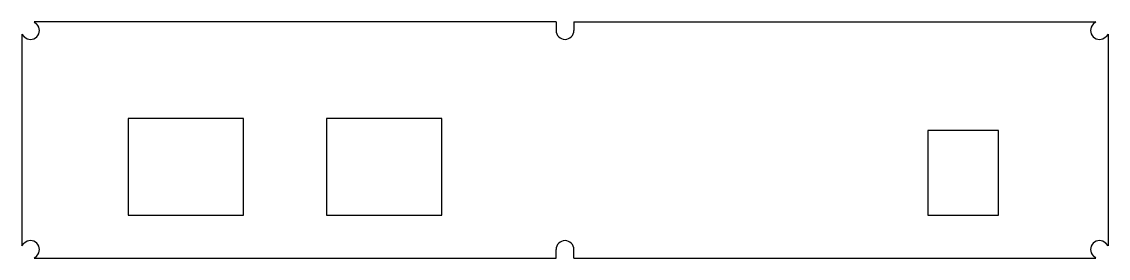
# Model space of a CAD drawing. Header units: millimetres. Extents: x 73 to 227, y 113 to 147.
import ezdxf

# ---------------------------------------------------------------- set-up
doc = ezdxf.new("R2010")
doc.units = ezdxf.units.MM
doc.layers.add('View', color=7, linetype='CONTINUOUS')

msp = doc.modelspace()

# ---------------------------------------------------------------- linework, layer by layer
at = {"layer": 'View'}
for p, q in [((148.75, 146.75), (75.0178, 146.75)), ((75.0178, 146.75), (75.3839, 146.384)), ((148.75, 146.75), (148.75, 145.5)), ((151.25, 146.75), (151.25, 145.5)), ((151.25, 146.75), (224.982, 146.75)), ((224.982, 146.75), (224.616, 146.384)), ((73.25, 144.982), (73.6161, 144.616)), ((73.25, 144.982), (73.25, 115.018)), ((226.75, 144.982), (226.384, 144.616)), ((226.75, 144.982), (226.75, 115.018)), ((104.6, 133.05), (88.3, 133.05)), ((88.3, 133.05), (88.3, 119.35)), ((104.6, 119.35), (104.6, 133.05)), ((132.6, 133.05), (116.3, 133.05)), ((116.3, 133.05), (116.3, 119.35)), ((132.6, 119.35), (132.6, 133.05)), ((211.25, 131.35), (201.25, 131.35)), ((201.25, 131.35), (201.25, 119.35)), ((211.25, 119.35), (211.25, 131.35)), ((88.3, 119.35), (104.6, 119.35)), ((116.3, 119.35), (132.6, 119.35)), ((201.25, 119.35), (211.25, 119.35)), ((73.25, 115.018), (73.6161, 115.384)), ((226.75, 115.018), (226.384, 115.384)), ((75.0178, 113.25), (75.3839, 113.616)), ((148.75, 113.25), (148.75, 114.5)), ((151.25, 113.25), (151.25, 114.5)), ((224.982, 113.25), (224.616, 113.616)), ((75.0178, 113.25), (148.75, 113.25)), ((151.25, 113.25), (224.982, 113.25))]:
    msp.add_line(p, q, dxfattribs=at)
for centre, start, end in [((74.5, 145.5), -135, 45), ((225.5, 145.5), 135, -45), ((150, 145.5), 180, 0), ((74.5, 114.5), -45, 135), ((150, 114.5), 0, 180), ((225.5, 114.5), 45, -135)]:
    msp.add_arc(centre, 1.25, start, end, dxfattribs=at)

doc.saveas('drawing.dxf')
